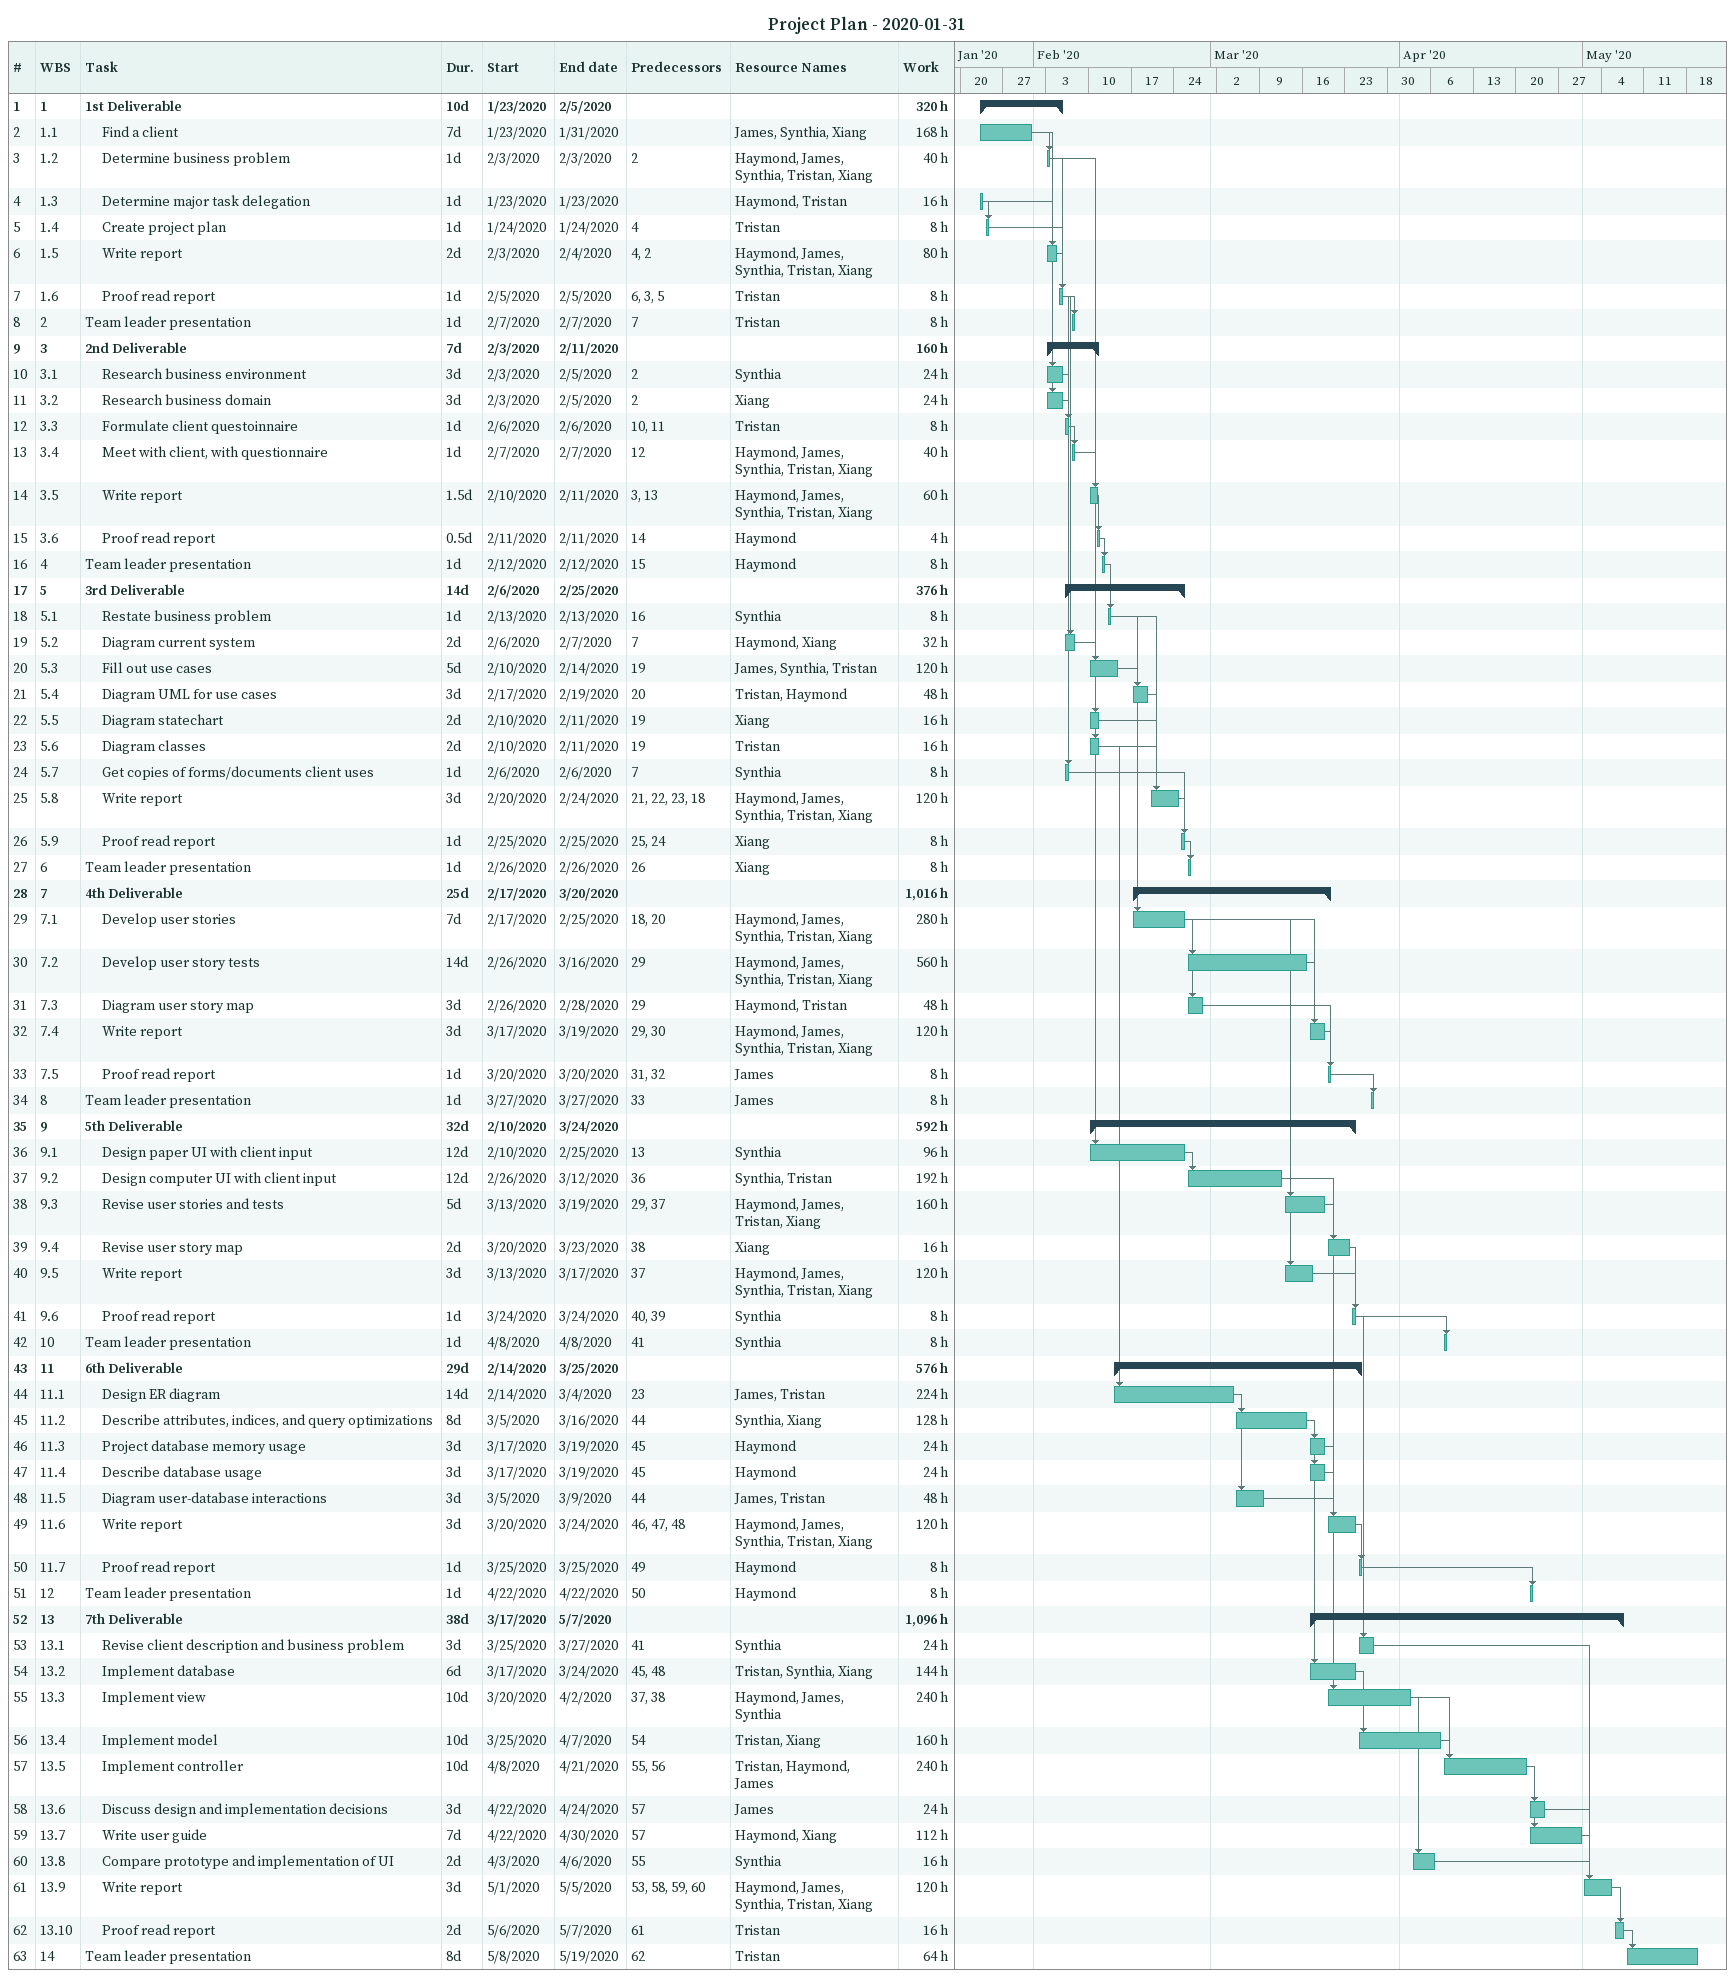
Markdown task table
Project Plan - 2020-01-31

| ID | WBS | Task | Duration | Start | Finish | Predecessors | Resources | Work (h) |
|---|---|---|---|---|---|---|---|---|
| 1 | 1 | **1st Deliverable** | 10d | 2020-01-23 | 2020-02-05 |  |  | 320 |
| 2 | 1.1 | Find a client | 7d | 2020-01-23 | 2020-01-31 |  | James, Synthia, Xiang | 168 |
| 3 | 1.2 | Determine business problem | 1d | 2020-02-03 | 2020-02-03 | 2 | Haymond, James, Synthia, Tristan, Xiang | 40 |
| 4 | 1.3 | Determine major task delegation | 1d | 2020-01-23 | 2020-01-23 |  | Haymond, Tristan | 16 |
| 5 | 1.4 | Create project plan | 1d | 2020-01-24 | 2020-01-24 | 4 | Tristan | 8 |
| 6 | 1.5 | Write report | 2d | 2020-02-03 | 2020-02-04 | 4, 2 | Haymond, James, Synthia, Tristan, Xiang | 80 |
| 7 | 1.6 | Proof read report | 1d | 2020-02-05 | 2020-02-05 | 6, 3, 5 | Tristan | 8 |
| 8 | 2 | Team leader presentation | 1d | 2020-02-07 | 2020-02-07 | 7 | Tristan | 8 |
| 9 | 3 | **2nd Deliverable** | 7d | 2020-02-03 | 2020-02-11 |  |  | 160 |
| 10 | 3.1 | Research business environment | 3d | 2020-02-03 | 2020-02-05 | 2 | Synthia | 24 |
| 11 | 3.2 | Research business domain | 3d | 2020-02-03 | 2020-02-05 | 2 | Xiang | 24 |
| 12 | 3.3 | Formulate client questoinnaire | 1d | 2020-02-06 | 2020-02-06 | 10, 11 | Tristan | 8 |
| 13 | 3.4 | Meet with client, with questionnaire | 1d | 2020-02-07 | 2020-02-07 | 12 | Haymond, James, Synthia, Tristan, Xiang | 40 |
| 14 | 3.5 | Write report | 1.5d | 2020-02-10 | 2020-02-11 | 3, 13 | Haymond, James, Synthia, Tristan, Xiang | 60 |
| 15 | 3.6 | Proof read report | 0.5d | 2020-02-11 | 2020-02-11 | 14 | Haymond | 4 |
| 16 | 4 | Team leader presentation | 1d | 2020-02-12 | 2020-02-12 | 15 | Haymond | 8 |
| 17 | 5 | **3rd Deliverable** | 14d | 2020-02-06 | 2020-02-25 |  |  | 376 |
| 18 | 5.1 | Restate business problem | 1d | 2020-02-13 | 2020-02-13 | 16 | Synthia | 8 |
| 19 | 5.2 | Diagram current system | 2d | 2020-02-06 | 2020-02-07 | 7 | Haymond, Xiang | 32 |
| 20 | 5.3 | Fill out use cases | 5d | 2020-02-10 | 2020-02-14 | 19 | James, Synthia, Tristan | 120 |
| 21 | 5.4 | Diagram UML for use cases | 3d | 2020-02-17 | 2020-02-19 | 20 | Tristan, Haymond | 48 |
| 22 | 5.5 | Diagram statechart | 2d | 2020-02-10 | 2020-02-11 | 19 | Xiang | 16 |
| 23 | 5.6 | Diagram classes | 2d | 2020-02-10 | 2020-02-11 | 19 | Tristan | 16 |
| 24 | 5.7 | Get copies of forms/documents client uses | 1d | 2020-02-06 | 2020-02-06 | 7 | Synthia | 8 |
| 25 | 5.8 | Write report | 3d | 2020-02-20 | 2020-02-24 | 21, 22, 23, 18 | Haymond, James, Synthia, Tristan, Xiang | 120 |
| 26 | 5.9 | Proof read report | 1d | 2020-02-25 | 2020-02-25 | 25, 24 | Xiang | 8 |
| 27 | 6 | Team leader presentation | 1d | 2020-02-26 | 2020-02-26 | 26 | Xiang | 8 |
| 28 | 7 | **4th Deliverable** | 25d | 2020-02-17 | 2020-03-20 |  |  | 1016 |
| 29 | 7.1 | Develop user stories | 7d | 2020-02-17 | 2020-02-25 | 18, 20 | Haymond, James, Synthia, Tristan, Xiang | 280 |
| 30 | 7.2 | Develop user story tests | 14d | 2020-02-26 | 2020-03-16 | 29 | Haymond, James, Synthia, Tristan, Xiang | 560 |
| 31 | 7.3 | Diagram user story map | 3d | 2020-02-26 | 2020-02-28 | 29 | Haymond, Tristan | 48 |
| 32 | 7.4 | Write report | 3d | 2020-03-17 | 2020-03-19 | 29, 30 | Haymond, James, Synthia, Tristan, Xiang | 120 |
| 33 | 7.5 | Proof read report | 1d | 2020-03-20 | 2020-03-20 | 31, 32 | James | 8 |
| 34 | 8 | Team leader presentation | 1d | 2020-03-27 | 2020-03-27 | 33 | James | 8 |
| 35 | 9 | **5th Deliverable** | 32d | 2020-02-10 | 2020-03-24 |  |  | 592 |
| 36 | 9.1 | Design paper UI with client input | 12d | 2020-02-10 | 2020-02-25 | 13 | Synthia | 96 |
| 37 | 9.2 | Design computer UI with client input | 12d | 2020-02-26 | 2020-03-12 | 36 | Synthia, Tristan | 192 |
| 38 | 9.3 | Revise user stories and tests | 5d | 2020-03-13 | 2020-03-19 | 29, 37 | Haymond, James, Tristan, Xiang | 160 |
| 39 | 9.4 | Revise user story map | 2d | 2020-03-20 | 2020-03-23 | 38 | Xiang | 16 |
| 40 | 9.5 | Write report | 3d | 2020-03-13 | 2020-03-17 | 37 | Haymond, James, Synthia, Tristan, Xiang | 120 |
| 41 | 9.6 | Proof read report | 1d | 2020-03-24 | 2020-03-24 | 40, 39 | Synthia | 8 |
| 42 | 10 | Team leader presentation | 1d | 2020-04-08 | 2020-04-08 | 41 | Synthia | 8 |
| 43 | 11 | **6th Deliverable** | 29d | 2020-02-14 | 2020-03-25 |  |  | 576 |
| 44 | 11.1 | Design ER diagram | 14d | 2020-02-14 | 2020-03-04 | 23 | James, Tristan | 224 |
| 45 | 11.2 | Describe attributes, indices, and query optimizations | 8d | 2020-03-05 | 2020-03-16 | 44 | Synthia, Xiang | 128 |
| 46 | 11.3 | Project database memory usage | 3d | 2020-03-17 | 2020-03-19 | 45 | Haymond | 24 |
| 47 | 11.4 | Describe database usage | 3d | 2020-03-17 | 2020-03-19 | 45 | Haymond | 24 |
| 48 | 11.5 | Diagram user-database interactions | 3d | 2020-03-05 | 2020-03-09 | 44 | James, Tristan | 48 |
| 49 | 11.6 | Write report | 3d | 2020-03-20 | 2020-03-24 | 46, 47, 48 | Haymond, James, Synthia, Tristan, Xiang | 120 |
| 50 | 11.7 | Proof read report | 1d | 2020-03-25 | 2020-03-25 | 49 | Haymond | 8 |
| 51 | 12 | Team leader presentation | 1d | 2020-04-22 | 2020-04-22 | 50 | Haymond | 8 |
| 52 | 13 | **7th Deliverable** | 38d | 2020-03-17 | 2020-05-07 |  |  | 1096 |
| 53 | 13.1 | Revise client description and business problem | 3d | 2020-03-25 | 2020-03-27 | 41 | Synthia | 24 |
| 54 | 13.2 | Implement database | 6d | 2020-03-17 | 2020-03-24 | 45, 48 | Tristan, Synthia, Xiang | 144 |
| 55 | 13.3 | Implement view | 10d | 2020-03-20 | 2020-04-02 | 37, 38 | Haymond, James, Synthia | 240 |
| 56 | 13.4 | Implement model | 10d | 2020-03-25 | 2020-04-07 | 54 | Tristan, Xiang | 160 |
| 57 | 13.5 | Implement controller | 10d | 2020-04-08 | 2020-04-21 | 55, 56 | Tristan, Haymond, James | 240 |
| 58 | 13.6 | Discuss design and implementation decisions | 3d | 2020-04-22 | 2020-04-24 | 57 | James | 24 |
| 59 | 13.7 | Write user guide | 7d | 2020-04-22 | 2020-04-30 | 57 | Haymond, Xiang | 112 |
| 60 | 13.8 | Compare prototype and implementation of UI | 2d | 2020-04-03 | 2020-04-06 | 55 | Synthia | 16 |
| 61 | 13.9 | Write report | 3d | 2020-05-01 | 2020-05-05 | 53, 58, 59, 60 | Haymond, James, Synthia, Tristan, Xiang | 120 |
| 62 | 13.10 | Proof read report | 2d | 2020-05-06 | 2020-05-07 | 61 | Tristan | 16 |
| 63 | 14 | Team leader presentation | 8d | 2020-05-08 | 2020-05-19 | 62 | Tristan | 64 |
